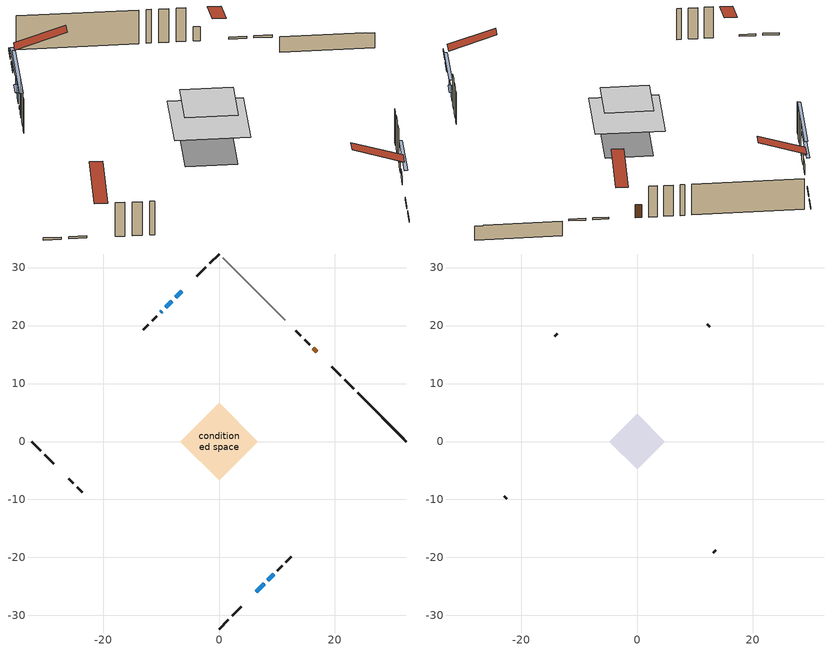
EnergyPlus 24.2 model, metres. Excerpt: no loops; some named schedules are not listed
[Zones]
conditioned space
 floor adiabatic (AdiabaticFloorConstruction): -6.72,0 0,6.72 6.72,0 0,-6.72 z2.84
 floor foundation (Slab1 construction): -4.63,0 0,4.63 4.63,0 0,-4.63 z-1.89
 wall outside (RimJoist1 construction): 0,-32.33 1.62,-30.71 / -32.33,0 -30.71,-1.62 / 0,32.33 -1.62,30.71 / 23.27,9.06 21.65,10.68 z0.4:0.7
 wall outside (RimJoist2 construction): 2.27,-30.06 3.85,-28.48 / -30.06,-2.27 -28.48,-3.85 / -2.27,30.06 -3.85,28.48 / 20.99,11.34 19.42,12.91 z0.4:0.7
 wall outside (AdiabaticWallConstruction 1): 16.89,15.44 16.27,16.06 z0.4:2.43
 wall outside (AdiabaticWallConstruction): -6.38,25.95 -7.46,24.87 / -8.11,24.21 -9.19,23.14 z0.4:1.99; 6.38,-25.95 7.77,-24.56 z0.4:1.43; 8.43,-23.9 9.41,-22.92 z0.4:1.86; -9.85,22.48 -10.07,22.26 z0.4:0.73
 wall outside (Wall1 construction): 10.07,-22.26 10.89,-21.44 / -25.95,-6.38 -25.13,-7.2 / -10.72,21.6 -11.55,20.78 / 15.61,16.72 14.79,17.54 z0.4:5.28
 wall outside (Wall2 construction): 11.55,-20.78 12.45,-19.88 / -24.47,-7.86 -23.57,-8.76 / -12.2,20.13 -13.1,19.23 / 14.13,18.19 13.24,19.09 z0.4:5.28
 wall foundation (FoundationWall1 construction): 23.92,8.41,-1.89 23.92,8.41,0.4 31.49,0.84,0.4 31.49,0.84,0.32 32.33,0,0.32 32.33,0,-1.89
 wall adiabatic (Wall4 construction): 11.47,20.86 0.66,31.67 z0.4:5.28
 window (WindowConstruction): -6.38,25.95 -7.46,24.87 z0.4:1.99
 window (WindowConstruction 1): 6.38,-25.95 7.77,-24.56 z0.4:1.43
 window (WindowConstruction 2): -8.12,24.21 -9.19,23.14 z0.4:1.99
 window (WindowConstruction 3): 8.43,-23.9 9.41,-22.92 z0.4:1.86
 window (WindowConstruction 4): -9.85,22.48 -10.07,22.26 z0.4:0.72
 door (Door): 16.89,15.44 16.27,16.06 z0.4:2.43
 ceiling adiabatic (AdiabaticFloorConstruction): 0,-6.72 6.72,0 0,6.72 -6.72,0 z2.84
attic - vented
 floor to conditioned space (Floor1 construction Reversed): -4.74,0 0,4.74 4.74,0 0,-4.74 z5.28
 wall outside (Wall3 construction): 13.1,-19.22 13.56,-18.77 / -22.91,-9.42 -22.46,-9.87 / -13.76,18.57 -14.21,18.11 / 12.58,19.75 12.12,20.21 z0.4:5.28
 roof outside (Roof1 construction): 5.72,-26.61,5.28 1.1,-21.98,7.45 -0.11,-23.2,7.45 4.51,-27.82,5.28; -26.61,-5.72,5.28 -21.98,-1.1,7.45 -23.2,0.11,7.45 -27.82,-4.51,5.28; -5.72,26.61,5.28 -1.1,21.98,7.45 0.11,23.2,7.45 -4.51,27.82,5.28; 17.54,14.79,5.28 12.92,10.17,7.45 14.14,8.95,7.45 18.76,13.57,5.28
shading: -9.3,23.03 -4.54,27.79 -4.83,28.08 -9.59,23.32 z4.59; 9.61,-22.72 4.54,-27.79 4.83,-28.08 9.9,-23.01 z4.03; -9.34,22.99 -7.97,24.36 -8.26,24.65 -9.63,23.28 z2.2; 9.56,-22.77 8.29,-24.04 8.58,-24.33 9.85,-23.06 z2.06; -13.58,18.75 -6.33,25.99 -6.63,26.29 -13.87,19.04 z5.69
[Building]
Building 1: Terrain=Suburbs
[Site:Location]
Saskatoon Intl AP_SK: Latitude {deg}=52.17; Longitude {deg}=-106.7; Time Zone {hr}=-6; Elevation {m}=504; Keep Site Location Information=Yes
[Site:GroundTemperature:Shallow]
-3.29371, -5.9198, -6.13011, -4.88389, 0.118965, 5.09852, 9.41553, 12.1502, 12.3826, 10.1583, 5.95142, 1.12462
[Site:WaterMainsTemperature]
Calculation Method=Schedule; Temperature Schedule=mains temperature schedule
[Material] Roughness=Rough; Thermal Absorptance=0.9
Name | Thickness {m} | Conductivity {W/m-K} | Density {kg/m3} | Specific Heat {J/kg-K} | Solar Absorptance | Visible Absorptance
asphalt or fiberglass shingles | 0.00635 | 0.162714 | 1121.4 | 1465.45 | 0.84 | 0.84
ceiling loosefill ins | 0.254 | 0.0480833 | 16.02 | 1046.75 | 0.7 | 0.7
ceiling stud and cavity | 0.1397 | 0.12039 | 65.682 | 1177.47 | 0.7 | 0.7
concrete 4.0 in. | 0.1016 | 1.803125 | 2242.8 | 837.4 | 0.7 | 0.7
concrete 8.0 in. | 0.2032 | 1.803125 | 2242.8 | 837.4 | 0.7 | 0.7
door material | 0.04445 | 0.0451087 | 512.64 | 1214.23 | 0.7 | 0.7
exterior vertical ins | 0.0102926 | 0.029427 | 32.04 | 1214.23 | 0.7 | 0.7
floor covering | 0.0127 | 0.0433444 | 54.468 | 1339.84 | 0.6 | 0.6
floor rigid ins; wall rigid ins 2 | 0.512978 | 0.029427 | 32.04 | 1214.23 | 0.7 | 0.7
floor stud and cavity | 0.1397 | 1.75129 | 37.0049 | 1207.88 | 0.7 | 0.7
furniture material conditioned space 1 | 0.1524 | 0.115458 | 640.8 | 1214.23 | 0.6 | 0.6
gypsum board | 0.0127 | 0.160291 | 801 | 837.4 | 0.6 | 0.6
gypsum board 1 | 0.0127 | 0.160291 | 801 | 837.4 | 0.7 | 0.7
osb sheathing 0.5 in. | 0.0127 | 0.115458 | 512.64 | 1214.23 | 0.7 | 0.7
osb sheathing 0.75 in. | 0.01905 | 0.115458 | 512.64 | 1214.23 | 0.7 | 0.7
osb sheathing 2.0 in. | 0.0508 | 0.115458 | 512.64 | 1214.23 | 0.7 | 0.7
rim joist stud and cavity | 0.0508 | 0.0453203 | 125.044 | 1163.47 | 0.6 | 0.6
rim joist stud and cavity 1 | 0.0508 | 0.0294514 | 125.044 | 1163.47 | 0.6 | 0.6
wall rigid ins | 0.051816 | 0.029427 | 32.04 | 1214.23 | 0.7 | 0.7
wall rigid ins 1 | 0.051816 | 0.029427 | 32.04 | 1214.23 | 0.4 | 0.4
wall stud and cavity | 0.1397 | 0.284374 | 139.0536 | 1170.24 | 0.7 | 0.7
wall stud and cavity 1 | 0.1397 | 0.283359 | 139.0536 | 1170.24 | 0.7 | 0.7
wall stud and cavity 2 | 0.0889 | 6.1454 | 50.32683 | 1063.81 | 0.6 | 0.6
wall stud and cavity 3 | 0.1397 | 0.212967 | 139.0536 | 1170.24 | 0.7 | 0.7
wall stud and cavity 4 | 0.0889 | 0.380278 | 52.3479 | 1209.89 | 0.7 | 0.7
wall stud and cavity 5 | 0.0889 | 0.391764 | 83.0341 | 1211.67 | 0.7 | 0.7
wood siding | 0.0254 | 0.102417 | 544.68 | 1172.36 | 0.4 | 0.4
wood siding 1 | 0.00254 | 0.102417 | 544.68 | 1172.36 | 0.4 | 0.4
wood siding 2; wood siding 3; wood siding 4 | 0.0254 | 0.102417 | 544.68 | 1172.36 | 0.7 | 0.7
[WindowMaterial:SimpleGlazingSystem]
Name | U-Factor {W/m2-K} | Solar Heat Gain Coefficient
WindowMaterial | 3.273367 | 0.69
WindowMaterial 1 | 3.28075 | 0.65
WindowMaterial 2 | 3.2745 | 0.68
WindowMaterial 3 | 3.26144 | 0.43
[Construction]
AdiabaticFloorConstruction: floor stud and cavity, floor rigid ins, osb sheathing 0.75 in., floor covering
AdiabaticWallConstruction: wood siding 3, wall rigid ins 2, wall stud and cavity 4, gypsum board
AdiabaticWallConstruction 1: wood siding 4, wall rigid ins 2, wall stud and cavity 4, gypsum board
Door: door material
Floor1 construction Reversed: gypsum board, ceiling stud and cavity, ceiling loosefill ins
FoundationWall1 construction: concrete 8.0 in., gypsum board 1
furniture construction conditioned space 1: furniture material conditioned space 1
PartitionWallConstruction: gypsum board, wall stud and cavity 5, gypsum board
RimJoist1 construction: wood siding 2, osb sheathing 2.0 in., rim joist stud and cavity
RimJoist2 construction: wood siding 2, osb sheathing 2.0 in., rim joist stud and cavity 1
Roof1 construction: asphalt or fiberglass shingles
Slab1 construction: concrete 4.0 in.
Wall1 construction: wood siding, wall rigid ins, osb sheathing 0.5 in., wall stud and cavity, gypsum board
Wall2 construction: wood siding, wall rigid ins, osb sheathing 0.5 in., wall stud and cavity 1, gypsum board
Wall3 construction: wood siding 1, wall stud and cavity 2
Wall4 construction: wall rigid ins 1, osb sheathing 0.5 in., wall stud and cavity 3, gypsum board
WindowConstruction; WindowConstruction 2: WindowMaterial
WindowConstruction 1: WindowMaterial 1
WindowConstruction 3: WindowMaterial 2
WindowConstruction 4: WindowMaterial 3
[Zone] Multiplier=1; Part of Total Floor Area=Yes
Name | Volume {m3}
attic - vented | 15.9152
conditioned space | 332.9
[Space]
Name | Zone | Volume {m3}
attic - vented 1 | attic - vented | 15.9152
conditioned space 1 | conditioned space | 332.9
[ZoneInfiltration:EffectiveLeakageArea]
infil attic - vented 1: Zone or Space=attic - vented 1; Schedule=Always On Discrete; Effective Air Leakage Area {cm2}=1543.2; Stack Coefficient=0.000490591; Wind Coefficient=1.49651e-05
[ZoneMixing]
whole house fan mix: Zone or Space=attic - vented; Schedule=Always On Continuous; Design Flow Rate Calculation Method=Flow/Zone; Design Flow Rate {m3/s}=0; Source Zone or Space=conditioned space
[SurfaceProperty:ExposedFoundationPerimeter]
Slab1: Exposed Perimeter Calculation Method=TotalExposedPerimeter; Total Exposed Perimeter {m}=11.887
[InternalMass] Zone or ZoneList=conditioned space; Space or SpaceList=conditioned space 1
Name | Construction | Surface Area {m2}
furniture mass conditioned space 1 | furniture construction conditioned space 1 | 53.288
partition wall mass | PartitionWallConstruction | 133.22
[Lights]
interior lighting: Zone or ZoneList or Space or SpaceList=conditioned space 1; Schedule=interior lighting schedule; Design Level Calculation Method=LightingLevel; Lighting Level {W}=343.2; Return Air Fraction=0; Fraction Radiant=0.6; Fraction Visible=0.2; Fraction Replaceable=1
[People]
occupants: Zone or ZoneList or Space or SpaceList=conditioned space 1; Number of People Schedule=occupants schedule; Number of People Calculation Method=People; Number of People=3; Fraction Radiant=0.314171; Sensible Heat Fraction=0.56303; Activity Level Schedule=occupants activity schedule; Carbon Dioxide Generation Rate {m3/s-W}=0; Enable ASHRAE 55 Comfort Warnings=No; Mean Radiant Temperature Calculation Type=EnclosureAveraged
[ElectricEquipment] Zone or ZoneList or Space or SpaceList=conditioned space 1; Design Level Calculation Method=EquipmentLevel
Name | Schedule | Design Level {W} | Fraction Latent | Fraction Radiant | Fraction Lost
clothes dryer | clothes dryer schedule | 140.772 | 0.015 | 0.081 | 0.85
clothes washer | clothes washer schedule | 32.1985 | 0.03 | 0.162 | 0.7
cooking range | cooking range schedule | 208.969 | 0.08 | 0.432 | 0.2
dishwasher | dishwasher schedule | 66.8632 | 0.3 | 0.18 | 0.4
fridge | fridge schedule | 72.9452 | 0 | 0.6 | 0
mech vent house fan | mech vent house fan schedule | 10 | 0 | 0 | 1
mech vent house fan cfis | mech vent house fan cfis schedule | 0 | 0 | 0 | 0
misc plug loads | misc plug loads schedule | 494.7 | 0.045 | 0.513 | 0.1
whole house fan | Always On Discrete | 0 | 0 | 0 | 1
[OtherEquipment] Zone or ZoneList or Space or SpaceList=conditioned space 1; Design Level Calculation Method=EquipmentLevel
Name | Fuel Type | Schedule | Design Level {W} | Fraction Latent | Fraction Radiant | Fraction Lost
clothes dryer 1 | Electricity | clothes dryer schedule | 0 | 0.015 | 0.081 | 0.85
cooking range 1 | Electricity | cooking range schedule | 0 | 0.08 | 0.432 | 0.2
general water use latent | None | general water use schedule | 59.3978 | 1 | 0 | 0
general water use sensible | None | general water use schedule | -58.539 | 0 | 0.6 | 0
mech vent house fan latent load | None | Always On Discrete | 0 | 1 | 0 | 0
mech vent house fan sensible load | None | Always On Discrete | 0 | 0 | 0 | 0
water heater energy adjustment1 | NaturalGas | Always On Discrete | 0.01 | 0 | 0 | 1
[ZoneInfiltration:DesignFlowRate] Zone or ZoneList or Space or SpaceList=conditioned space 1; Schedule=Always On Discrete; Design Flow Rate Calculation Method=Flow/Zone; Design Flow Rate {m3/s}=0
infil flow; natural vent flow; whole house fan flow
[AvailabilityManager:Scheduled]
central ac and furnace airloop Availability Manager: Schedule=Always On Discrete
[Foundation:Kiva]
Foundation Kiva 1: Initial Indoor Air Temperature {C}=21; Wall Height Above Grade {m}=0.399989; Wall Depth Below Slab {m}=0.2032; Custom Block Material Name 1=exterior vertical ins; Custom Block Depth 1 {m}=2.28999; Custom Block X Position 1 {m}=0.2159; Custom Block Z Position 1 {m}=0
[Foundation:Kiva:Settings]
Soil Conductivity {W/m-K}=0.849921; Soil Density {kg/m3}=1842.3; Soil Specific Heat {J/kg-K}=418.7; Ground Solar Absorptivity=0.9; Ground Thermal Absorptivity=0.9; Ground Surface Roughness {m}=0.03; Far-Field Width {m}=40; Deep-Ground Boundary Condition=ZeroFlux; Deep-Ground Depth {m}=40; Minimum Cell Dimension {m}=0.2; Maximum Cell Growth Coefficient=3; Simulation Timestep=Timestep
[Exterior:Lights]
exterior lighting: Schedule=exterior lighting schedule; Design Level {W}=75.6
[EnergyManagementSystem:GlobalVariable]
central_ac_and_furnace_airloop_Fan_RTF
infil_program_Qfan
infil_program_Qinf
natural_vent_program_Qnv
natural_vent_program_Qwhf
[EnergyManagementSystem:Sensor]
Name | Output:Variable or Output:Meter Index Key | Output:Variable or Output:Meter
airflow_gain | infil flow | Infiltration Sensible Heat Gain Energy
airflow_gain_1 | natural vent flow | Infiltration Sensible Heat Gain Energy
airflow_gain_2 | whole house fan flow | Infiltration Sensible Heat Gain Energy
airflow_loss | infil flow | Infiltration Sensible Heat Loss Energy
airflow_loss_1 | natural vent flow | Infiltration Sensible Heat Loss Energy
airflow_loss_2 | whole house fan flow | Infiltration Sensible Heat Loss Energy
clg_load_cond |  | Cooling:EnergyTransfer:Zone:CONDITIONED SPACE
clg_sp_s; clg_sp_s_1 | cooling setpoint | Schedule Value
clothes_dryer_exhaust_0_sch_s | clothes dryer exhaust 0 schedule | Schedule Value
cool_season | cooling season schedule | Schedule Value
htg_load_cond |  | Heating:EnergyTransfer:Zone:CONDITIONED SPACE
htg_sp_s; htg_sp_s_1 | heating setpoint | Schedule Value
ig_ee_conv | clothes dryer | Electric Equipment Convective Heating Energy
ig_ee_conv_2 | cooking range | Electric Equipment Convective Heating Energy
ig_ee_conv_4 | fridge | Electric Equipment Convective Heating Energy
ig_ee_conv_5 | misc plug loads | Electric Equipment Convective Heating Energy
ig_ee_conv_6 | whole house fan | Electric Equipment Convective Heating Energy
ig_ee_rad | clothes dryer | Electric Equipment Radiant Heating Energy
ig_ee_rad_2 | cooking range | Electric Equipment Radiant Heating Energy
ig_ee_rad_4 | fridge | Electric Equipment Radiant Heating Energy
ig_ee_rad_5 | misc plug loads | Electric Equipment Radiant Heating Energy
ig_ee_rad_6 | whole house fan | Electric Equipment Radiant Heating Energy
ig_lgt_conv | interior lighting | Lights Convective Heating Energy
ig_lgt_rad | interior lighting | Lights Radiant Heating Energy
ig_lgt_vis | interior lighting | Lights Visible Radiation Heating Energy
ig_oe_conv | clothes dryer 1 | Other Equipment Convective Heating Energy
ig_oe_conv_1 | cooking range 1 | Other Equipment Convective Heating Energy
ig_oe_conv_2 | general water use latent | Other Equipment Convective Heating Energy
ig_oe_conv_3 | general water use sensible | Other Equipment Convective Heating Energy
ig_oe_conv_4 | water heater energy adjustment1 | Other Equipment Convective Heating Energy
ig_oe_rad | clothes dryer 1 | Other Equipment Radiant Heating Energy
ig_oe_rad_1 | cooking range 1 | Other Equipment Radiant Heating Energy
ig_oe_rad_2 | general water use latent | Other Equipment Radiant Heating Energy
ig_oe_rad_3 | general water use sensible | Other Equipment Radiant Heating Energy
ig_oe_rad_4 | water heater energy adjustment1 | Other Equipment Radiant Heating Energy
ig_ppl_conv | occupants | People Convective Heating Energy
ig_ppl_rad | occupants | People Radiant Heating Energy
im_conv | furniture mass conditioned space 1 | Surface Inside Face Convection Heat Gain Energy
im_conv_1 | partition wall mass | Surface Inside Face Convection Heat Gain Energy
im_ig | furniture mass conditioned space 1 | Surface Inside Face Internal Gains Radiation Heat Gain Energy
im_ig_1 | partition wall mass | Surface Inside Face Internal Gains Radiation Heat Gain Energy
im_lgt | furniture mass conditioned space 1 | Surface Inside Face Lights Radiation Heat Gain Energy
im_lgt_1 | partition wall mass | Surface Inside Face Lights Radiation Heat Gain Energy
im_sol | furniture mass conditioned space 1 | Surface Inside Face Solar Radiation Heat Gain Energy
im_sol_1 | partition wall mass | Surface Inside Face Solar Radiation Heat Gain Energy
im_surf | furniture mass conditioned space 1 | Surface Inside Face Net Surface Thermal Radiation Heat Gain Energy
im_surf_1 | partition wall mass | Surface Inside Face Net Surface Thermal Radiation Heat Gain Energy
mv_conv | mech vent house fan | Electric Equipment Convective Heating Energy
mv_conv_1 | mech vent house fan cfis | Electric Equipment Convective Heating Energy
mv_conv_2 | mech vent house fan latent load | Other Equipment Convective Heating Energy
mv_conv_3 | mech vent house fan sensible load | Other Equipment Convective Heating Energy
mv_rad | mech vent house fan | Electric Equipment Radiant Heating Energy
mv_rad_1 | mech vent house fan cfis | Electric Equipment Radiant Heating Energy
mv_rad_2 | mech vent house fan latent load | Other Equipment Radiant Heating Energy
mv_rad_3 | mech vent house fan sensible load | Other Equipment Radiant Heating Energy
natural_vent_s | natural vent schedule | Schedule Value
out_pb_s |  | Site Outdoor Air Barometric Pressure
out_wt_s |  | Site Outdoor Air Humidity Ratio
site_vw_s |  | Site Wind Speed
ss_back_out | Window1 | Surface Window Shortwave from Zone Back Out Window Heat Transfer Rate
ss_back_out_1 | Window2 | Surface Window Shortwave from Zone Back Out Window Heat Transfer Rate
ss_back_out_2 | Window4 | Surface Window Shortwave from Zone Back Out Window Heat Transfer Rate
ss_back_out_3 | Window5 | Surface Window Shortwave from Zone Back Out Window Heat Transfer Rate
ss_back_out_4 | Window6 | Surface Window Shortwave from Zone Back Out Window Heat Transfer Rate
ss_conv | Door1 | Surface Inside Face Convection Heat Gain Energy
ss_conv_1 | Window1 | Surface Inside Face Convection Heat Gain Energy
ss_conv_2 | Window2 | Surface Inside Face Convection Heat Gain Energy
ss_conv_3 | Window4 | Surface Inside Face Convection Heat Gain Energy
ss_conv_4 | Window5 | Surface Inside Face Convection Heat Gain Energy
ss_conv_5 | Window6 | Surface Inside Face Convection Heat Gain Energy
ss_ig | Door1 | Surface Inside Face Internal Gains Radiation Heat Gain Energy
ss_ig_1 | Window1 | Surface Inside Face Internal Gains Radiation Heat Gain Energy
ss_ig_2 | Window2 | Surface Inside Face Internal Gains Radiation Heat Gain Energy
ss_ig_3 | Window4 | Surface Inside Face Internal Gains Radiation Heat Gain Energy
ss_ig_4 | Window5 | Surface Inside Face Internal Gains Radiation Heat Gain Energy
ss_ig_5 | Window6 | Surface Inside Face Internal Gains Radiation Heat Gain Energy
ss_lgt | Door1 | Surface Inside Face Lights Radiation Heat Gain Energy
ss_sol | Door1 | Surface Inside Face Solar Radiation Heat Gain Energy
ss_surf | Door1 | Surface Inside Face Net Surface Thermal Radiation Heat Gain Energy
ss_surf_1 | Window1 | Surface Inside Face Net Surface Thermal Radiation Heat Gain Energy
ss_surf_2 | Window2 | Surface Inside Face Net Surface Thermal Radiation Heat Gain Energy
ss_surf_3 | Window4 | Surface Inside Face Net Surface Thermal Radiation Heat Gain Energy
ss_surf_4 | Window5 | Surface Inside Face Net Surface Thermal Radiation Heat Gain Energy
ss_surf_5 | Window6 | Surface Inside Face Net Surface Thermal Radiation Heat Gain Energy
ss_trans_in | Window1 | Surface Window Transmitted Solar Radiation Rate
ss_trans_in_1 | Window2 | Surface Window Transmitted Solar Radiation Rate
ss_trans_in_2 | Window4 | Surface Window Transmitted Solar Radiation Rate
ss_trans_in_3 | Window5 | Surface Window Transmitted Solar Radiation Rate
ss_trans_in_4 | Window6 | Surface Window Transmitted Solar Radiation Rate
ss_trans_out | Window1 | Surface Inside Face Initial Transmitted Diffuse Transmitted Out Window Solar Radiation Rate
ss_trans_out_1 | Window2 | Surface Inside Face Initial Transmitted Diffuse Transmitted Out Window Solar Radiation Rate
ss_trans_out_2 | Window4 | Surface Inside Face Initial Transmitted Diffuse Transmitted Out Window Solar Radiation Rate
ss_trans_out_3 | Window5 | Surface Inside Face Initial Transmitted Diffuse Transmitted Out Window Solar Radiation Rate
ss_trans_out_4 | Window6 | Surface Inside Face Initial Transmitted Diffuse Transmitted Out Window Solar Radiation Rate
s_conv | Floor1 | Surface Inside Face Convection Heat Gain Energy
s_conv_1 | FoundationWall1 | Surface Inside Face Convection Heat Gain Energy
s_conv_10 | RimJoist2:315 | Surface Inside Face Convection Heat Gain Energy
s_conv_11 | RimJoist2:45 | Surface Inside Face Convection Heat Gain Energy
s_conv_12 | Slab1 | Surface Inside Face Convection Heat Gain Energy
s_conv_13 | Wall1:135 | Surface Inside Face Convection Heat Gain Energy
s_conv_14 | Wall1:225 | Surface Inside Face Convection Heat Gain Energy
s_conv_15 | Wall1:315 | Surface Inside Face Convection Heat Gain Energy
s_conv_16 | Wall1:45 | Surface Inside Face Convection Heat Gain Energy
s_conv_17 | Wall2:135 | Surface Inside Face Convection Heat Gain Energy
s_conv_18 | Wall2:225 | Surface Inside Face Convection Heat Gain Energy
s_conv_19 | Wall2:315 | Surface Inside Face Convection Heat Gain Energy
s_conv_2 | inferred conditioned ceiling | Surface Inside Face Convection Heat Gain Energy
s_conv_20 | Wall2:45 | Surface Inside Face Convection Heat Gain Energy
s_conv_21 | Wall4 | Surface Inside Face Convection Heat Gain Energy
s_conv_3 | inferred conditioned floor | Surface Inside Face Convection Heat Gain Energy
s_conv_4 | RimJoist1:135 | Surface Inside Face Convection Heat Gain Energy
s_conv_5 | RimJoist1:225 | Surface Inside Face Convection Heat Gain Energy
s_conv_6 | RimJoist1:315 | Surface Inside Face Convection Heat Gain Energy
s_conv_7 | RimJoist1:45 | Surface Inside Face Convection Heat Gain Energy
s_conv_8 | RimJoist2:135 | Surface Inside Face Convection Heat Gain Energy
s_conv_9 | RimJoist2:225 | Surface Inside Face Convection Heat Gain Energy
s_ig | Floor1 | Surface Inside Face Internal Gains Radiation Heat Gain Energy
s_ig_1 | FoundationWall1 | Surface Inside Face Internal Gains Radiation Heat Gain Energy
s_ig_10 | RimJoist2:315 | Surface Inside Face Internal Gains Radiation Heat Gain Energy
s_ig_11 | RimJoist2:45 | Surface Inside Face Internal Gains Radiation Heat Gain Energy
s_ig_12 | Slab1 | Surface Inside Face Internal Gains Radiation Heat Gain Energy
s_ig_13 | Wall1:135 | Surface Inside Face Internal Gains Radiation Heat Gain Energy
s_ig_14 | Wall1:225 | Surface Inside Face Internal Gains Radiation Heat Gain Energy
s_ig_15 | Wall1:315 | Surface Inside Face Internal Gains Radiation Heat Gain Energy
s_ig_16 | Wall1:45 | Surface Inside Face Internal Gains Radiation Heat Gain Energy
s_ig_17 | Wall2:135 | Surface Inside Face Internal Gains Radiation Heat Gain Energy
s_ig_18 | Wall2:225 | Surface Inside Face Internal Gains Radiation Heat Gain Energy
s_ig_19 | Wall2:315 | Surface Inside Face Internal Gains Radiation Heat Gain Energy
s_ig_2 | inferred conditioned ceiling | Surface Inside Face Internal Gains Radiation Heat Gain Energy
s_ig_20 | Wall2:45 | Surface Inside Face Internal Gains Radiation Heat Gain Energy
s_ig_21 | Wall4 | Surface Inside Face Internal Gains Radiation Heat Gain Energy
s_ig_3 | inferred conditioned floor | Surface Inside Face Internal Gains Radiation Heat Gain Energy
s_ig_4 | RimJoist1:135 | Surface Inside Face Internal Gains Radiation Heat Gain Energy
s_ig_5 | RimJoist1:225 | Surface Inside Face Internal Gains Radiation Heat Gain Energy
s_ig_6 | RimJoist1:315 | Surface Inside Face Internal Gains Radiation Heat Gain Energy
s_ig_7 | RimJoist1:45 | Surface Inside Face Internal Gains Radiation Heat Gain Energy
s_ig_8 | RimJoist2:135 | Surface Inside Face Internal Gains Radiation Heat Gain Energy
s_ig_9 | RimJoist2:225 | Surface Inside Face Internal Gains Radiation Heat Gain Energy
s_lgt | Floor1 | Surface Inside Face Lights Radiation Heat Gain Energy
s_lgt_1 | FoundationWall1 | Surface Inside Face Lights Radiation Heat Gain Energy
s_lgt_10 | RimJoist2:315 | Surface Inside Face Lights Radiation Heat Gain Energy
s_lgt_11 | RimJoist2:45 | Surface Inside Face Lights Radiation Heat Gain Energy
s_lgt_12 | Slab1 | Surface Inside Face Lights Radiation Heat Gain Energy
s_lgt_13 | Wall1:135 | Surface Inside Face Lights Radiation Heat Gain Energy
s_lgt_14 | Wall1:225 | Surface Inside Face Lights Radiation Heat Gain Energy
s_lgt_15 | Wall1:315 | Surface Inside Face Lights Radiation Heat Gain Energy
s_lgt_16 | Wall1:45 | Surface Inside Face Lights Radiation Heat Gain Energy
s_lgt_17 | Wall2:135 | Surface Inside Face Lights Radiation Heat Gain Energy
s_lgt_18 | Wall2:225 | Surface Inside Face Lights Radiation Heat Gain Energy
s_lgt_19 | Wall2:315 | Surface Inside Face Lights Radiation Heat Gain Energy
s_lgt_2 | inferred conditioned ceiling | Surface Inside Face Lights Radiation Heat Gain Energy
s_lgt_20 | Wall2:45 | Surface Inside Face Lights Radiation Heat Gain Energy
s_lgt_21 | Wall4 | Surface Inside Face Lights Radiation Heat Gain Energy
s_lgt_3 | inferred conditioned floor | Surface Inside Face Lights Radiation Heat Gain Energy
s_lgt_4 | RimJoist1:135 | Surface Inside Face Lights Radiation Heat Gain Energy
s_lgt_5 | RimJoist1:225 | Surface Inside Face Lights Radiation Heat Gain Energy
s_lgt_6 | RimJoist1:315 | Surface Inside Face Lights Radiation Heat Gain Energy
s_lgt_7 | RimJoist1:45 | Surface Inside Face Lights Radiation Heat Gain Energy
s_lgt_8 | RimJoist2:135 | Surface Inside Face Lights Radiation Heat Gain Energy
s_lgt_9 | RimJoist2:225 | Surface Inside Face Lights Radiation Heat Gain Energy
s_sol | Floor1 | Surface Inside Face Solar Radiation Heat Gain Energy
s_sol_1 | FoundationWall1 | Surface Inside Face Solar Radiation Heat Gain Energy
s_sol_10 | RimJoist2:315 | Surface Inside Face Solar Radiation Heat Gain Energy
s_sol_11 | RimJoist2:45 | Surface Inside Face Solar Radiation Heat Gain Energy
s_sol_12 | Slab1 | Surface Inside Face Solar Radiation Heat Gain Energy
s_sol_13 | Wall1:135 | Surface Inside Face Solar Radiation Heat Gain Energy
s_sol_14 | Wall1:225 | Surface Inside Face Solar Radiation Heat Gain Energy
s_sol_15 | Wall1:315 | Surface Inside Face Solar Radiation Heat Gain Energy
s_sol_16 | Wall1:45 | Surface Inside Face Solar Radiation Heat Gain Energy
